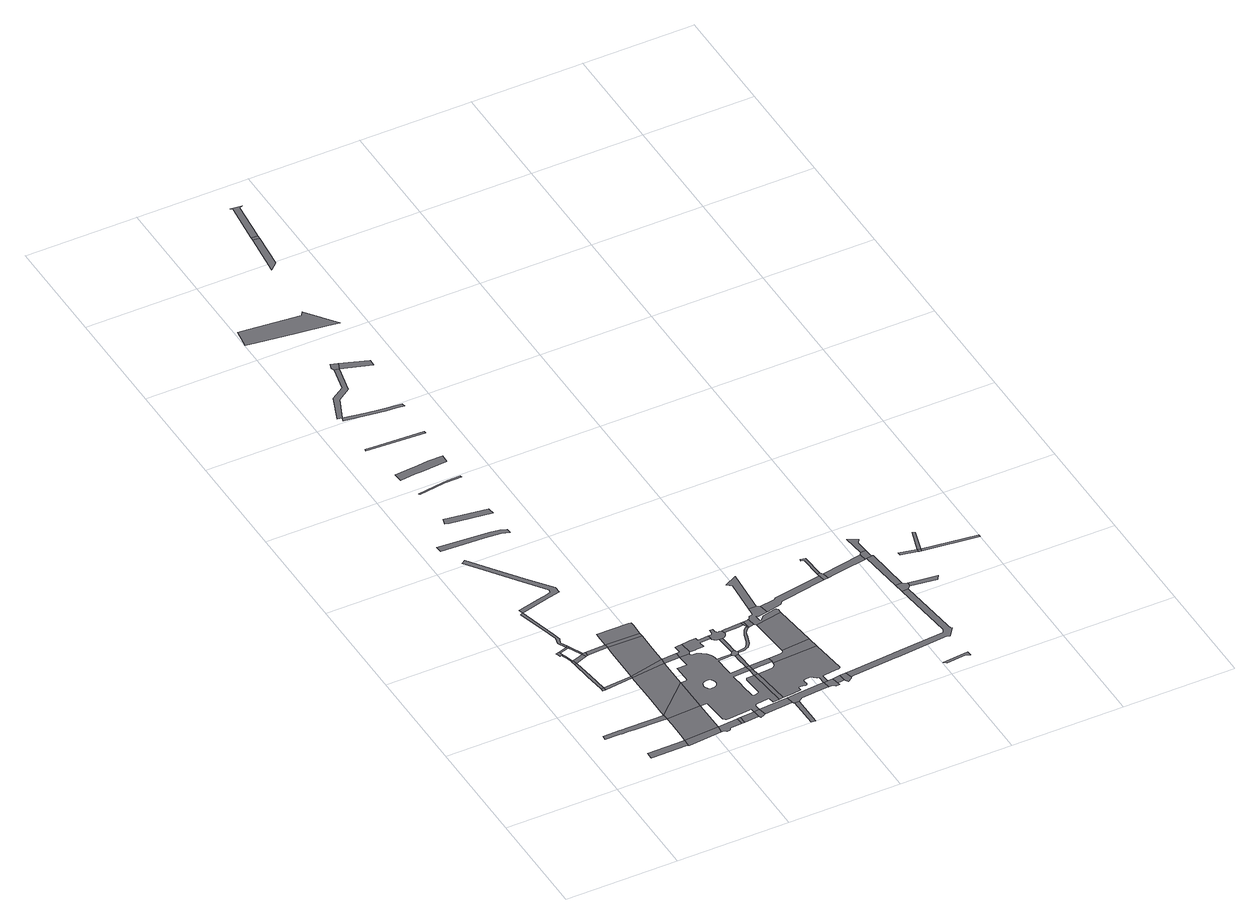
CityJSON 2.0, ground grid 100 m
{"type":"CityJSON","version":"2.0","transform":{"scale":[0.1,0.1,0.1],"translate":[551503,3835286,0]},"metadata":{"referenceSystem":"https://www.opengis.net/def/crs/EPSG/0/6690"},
"CityObjects":{
"road1":{"type":"Road","attributes":{"RoadStructureAttribute.sectionType":"1"},"geometry":[{"type":"MultiSurface","lod":"1","boundaries":[[[0,1,2,3,4,5]]]}]},
"road2":{"type":"Road","attributes":{"RoadStructureAttribute.sectionType":"1"},"geometry":[{"type":"MultiSurface","lod":"1","boundaries":[[[6,7,8,9,10,11,12,13,14,15,16,17,18,19,20]]]}]},
"road3":{"type":"Road","geometry":[{"type":"MultiSurface","lod":"1","boundaries":[[[21,22,23,24]]]}]},
"road4":{"type":"Road","attributes":{"RoadStructureAttribute.sectionType":"1"},"geometry":[{"type":"MultiSurface","lod":"1","boundaries":[[[25,26,27,28,22,21]]]}]},
"road5":{"type":"Road","geometry":[{"type":"MultiSurface","lod":"1","boundaries":[[[29,30,31,32,33,34,35]]]}]},
"road6":{"type":"Road","geometry":[{"type":"MultiSurface","lod":"1","boundaries":[[[36,37,38,34,33,39,40,41,42,43]]]}]},
"road7":{"type":"Road","geometry":[{"type":"MultiSurface","lod":"1","boundaries":[[[43,42,44,27,26]]]}]},
"road8":{"type":"Road","geometry":[{"type":"MultiSurface","lod":"1","boundaries":[[[45,46,29,35,47,48]]]}]},
"road9":{"type":"Road","attributes":{"RoadStructureAttribute.sectionType":"1"},"geometry":[{"type":"MultiSurface","lod":"1","boundaries":[[[49,50,43,26,51,52]]]}]},
"road10":{"type":"Road","attributes":{"RoadStructureAttribute.sectionType":"1"},"geometry":[{"type":"MultiSurface","lod":"1","boundaries":[[[53,54,21,24,55,56]]]}]},
"road11":{"type":"Road","geometry":[{"type":"MultiSurface","lod":"1","boundaries":[[[57,5,4,58,59]]]}]},
"road12":{"type":"Road","geometry":[{"type":"MultiSurface","lod":"1","boundaries":[[[60,45,48,61]]]}]},
"road13":{"type":"Road","geometry":[{"type":"MultiSurface","lod":"1","boundaries":[[[61,48,62,49,63]]]}]},
"road14":{"type":"Road","attributes":{"RoadStructureAttribute.sectionType":"1"},"geometry":[{"type":"MultiSurface","lod":"1","boundaries":[[[64,65,66,67,68,69,70,71,72,73,45,60]]]}]},
"road15":{"type":"Road","geometry":[{"type":"MultiSurface","lod":"1","boundaries":[[[74,63,49,52,75]]]}]},
"road16":{"type":"Road","attributes":{"function":"3","RoadStructureAttribute.sectionType":"1"},"geometry":[{"type":"MultiSurface","lod":"1","boundaries":[[[76,19,77,78,5,57]]]}]},
"road17":{"type":"Road","geometry":[{"type":"MultiSurface","lod":"1","boundaries":[[[79,20,19,76]]]}]},
"road18":{"type":"Road","attributes":{"RoadStructureAttribute.sectionType":"1"},"geometry":[{"type":"MultiSurface","lod":"1","boundaries":[[[80,74,75,81,82]]]}]},
"road19":{"type":"Road","attributes":{"function":"3","RoadStructureAttribute.sectionType":"1"},"geometry":[{"type":"MultiSurface","lod":"1","boundaries":[[[83,84,56,85,86,20,79]]]}]},
"road20":{"type":"Road","geometry":[{"type":"MultiSurface","lod":"1","boundaries":[[[87,57,59,88,89,90,91,92,93,94,95]]]}]},
"road21":{"type":"Road","geometry":[{"type":"MultiSurface","lod":"1","boundaries":[[[96,53,56,84]]]}]},
"road22":{"type":"Road","attributes":{"RoadStructureAttribute.sectionType":"1"},"geometry":[{"type":"MultiSurface","lod":"1","boundaries":[[[97,98,99,100,101,102,103,104,105,106,107,108,109,110,111,112,113,114,68]]]}]},
"road23":{"type":"Road","attributes":{"function":"3","RoadStructureAttribute.sectionType":"1"},"geometry":[{"type":"MultiSurface","lod":"1","boundaries":[[[82,115,116,117,53,96,118,119,120,121]]]}]},
"road24":{"type":"Road","geometry":[{"type":"MultiSurface","lod":"1","boundaries":[[[122,87,95,123]]]}]},
"road25":{"type":"Road","attributes":{"RoadStructureAttribute.sectionType":"1"},"geometry":[{"type":"MultiSurface","lod":"1","boundaries":[[[80,82,121,124]]]}]},
"road26":{"type":"Road","attributes":{"function":"3","RoadStructureAttribute.sectionType":"1"},"geometry":[{"type":"MultiSurface","lod":"1","boundaries":[[[125,126,127,128,129,80,124]]]}]},
"road27":{"type":"Road","attributes":{"RoadStructureAttribute.sectionType":"1"},"geometry":[{"type":"MultiSurface","lod":"1","boundaries":[[[130,122,123,131]]]}]},
"road28":{"type":"Road","attributes":{"RoadStructureAttribute.sectionType":"1"},"geometry":[{"type":"MultiSurface","lod":"1","boundaries":[[[132,133,134,135,136,137,138,139,140,141,142]]]}]},
"road29":{"type":"Road","attributes":{"RoadStructureAttribute.sectionType":"1"},"geometry":[{"type":"MultiSurface","lod":"1","boundaries":[[[143,144,96,84,145]]]}]},
"road30":{"type":"Road","geometry":[{"type":"MultiSurface","lod":"1","boundaries":[[[146,130,131,147,148,149]]]}]},
"road31":{"type":"Road","geometry":[{"type":"MultiSurface","lod":"1","boundaries":[[[150,151,152,153,154,155,156,157,158,159,160,161,162,163,164,165,166,167,168,169,170,171,172,145,173,174,175,176,79,76,177,178,179,180,181,182,183,184,185,186,187,130,146,188,189,190,191,192,193,194,195,196,197,198,199,200,201,202,203,204,205,206,207,208,209,210,211,212,213,214,215,216,217,218,219,220,221,222],[223,224,225,226,227,228,229,230,231,232,233,234,235,236,237,238,239,240,241,242,243,244,245,246,247,248,249,250,251,252,253,254,255,256,257]]]}]},
"road32":{"type":"Road","attributes":{"RoadStructureAttribute.sectionType":"1"},"geometry":[{"type":"MultiSurface","lod":"1","boundaries":[[[258,259,260,261,262,263]]]}]},
"road33":{"type":"Road","geometry":[{"type":"MultiSurface","lod":"1","boundaries":[[[264,265,266,267,268,269,270,143,145,172,271,272,273,274]]]}]},
"road34":{"type":"Road","attributes":{"RoadStructureAttribute.sectionType":"1"},"geometry":[{"type":"MultiSurface","lod":"1","boundaries":[[[275,146,149,276,277]]]}]},
"road35":{"type":"Road","geometry":[{"type":"MultiSurface","lod":"1","boundaries":[[[278,279,280,281,282,283,284,285]]]}]},
"road36":{"type":"Road","attributes":{"RoadStructureAttribute.sectionType":"1"},"geometry":[{"type":"MultiSurface","lod":"1","boundaries":[[[286,287,288,289,290,291,292,293,294]]]}]},
"road37":{"type":"Road","attributes":{"RoadStructureAttribute.sectionType":"1"},"geometry":[{"type":"MultiSurface","lod":"1","boundaries":[[[295,296,297,298,264,274,299,300,301,302,303,304,305,306]]]}]},
"road38":{"type":"Road","attributes":{"RoadStructureAttribute.sectionType":"1"},"geometry":[{"type":"MultiSurface","lod":"1","boundaries":[[[307,308,309,310]]]}]},
"road39":{"type":"Road","attributes":{"RoadStructureAttribute.sectionType":"1"},"geometry":[{"type":"MultiSurface","lod":"1","boundaries":[[[311,312,197,196,313]]]}]},
"road40":{"type":"Road","geometry":[{"type":"MultiSurface","lod":"1","boundaries":[[[314,218,197,312]]]}]},
"road41":{"type":"Road","attributes":{"RoadStructureAttribute.sectionType":"1"},"geometry":[{"type":"MultiSurface","lod":"1","boundaries":[[[315,316,317,318,319,320]]]}]},
"road42":{"type":"Road","geometry":[{"type":"MultiSurface","lod":"1","boundaries":[[[219,218,314,321]]]}]},
"road43":{"type":"Road","attributes":{"RoadStructureAttribute.sectionType":"1"},"geometry":[{"type":"MultiSurface","lod":"1","boundaries":[[[322,323,324,325,326,327,219,321]]]}]},
"road44":{"type":"Road","geometry":[{"type":"MultiSurface","lod":"1","boundaries":[[[328,329,330,331,332,333,334,335,336,153,152,337,338,339,324,323,340,341,342]]]}]},
"road45":{"type":"Road","attributes":{"RoadStructureAttribute.sectionType":"1"},"geometry":[{"type":"MultiSurface","lod":"1","boundaries":[[[343,344,345,346,333,332]]]}]},
"road46":{"type":"Road","attributes":{"RoadStructureAttribute.sectionType":"1"},"geometry":[{"type":"MultiSurface","lod":"1","boundaries":[[[347,348,349,350,351,352,353,354]]]}]},
"road47":{"type":"Road","attributes":{"RoadStructureAttribute.sectionType":"1"},"geometry":[{"type":"MultiSurface","lod":"1","boundaries":[[[355,356,321,314,357,358,359]]]}]},
"road48":{"type":"Road","geometry":[{"type":"MultiSurface","lod":"1","boundaries":[[[360,361,362,363,364,365,366,367,368,369,370,371,372,373,306,305,374,375,376,377,345,344,378,379,380,381,382,383,384]]]}]},
"road49":{"type":"Road","geometry":[{"type":"MultiSurface","lod":"1","boundaries":[[[385,386,387,388,275,277,389,307,310,390,391,392,393]]]}]},
"road50":{"type":"Road","attributes":{"RoadStructureAttribute.sectionType":"1"},"geometry":[{"type":"MultiSurface","lod":"1","boundaries":[[[394,395,396,397,398,399,400,351,401]]]}]},
"road51":{"type":"Road","attributes":{"RoadStructureAttribute.sectionType":"1"},"geometry":[{"type":"MultiSurface","lod":"1","boundaries":[[[402,403,404,405,406,407,408,409,410,411,412,413,414,415,416,342,341,417,418,419,420,421,422,423,424,425,426,427,428,429,430,431]]]}]},
"road52":{"type":"Road","attributes":{"RoadStructureAttribute.sectionType":"1"},"geometry":[{"type":"MultiSurface","lod":"1","boundaries":[[[432,433,434,435,436,437,438,439,440,441,442,443,444,445,446,447,448,449,311,313,450,451,452,453,454,455,456,457,458,459,460,461,462,463,464,465,466,467,468,469,470,471,385,472]]]}]},
"road53":{"type":"Road","attributes":{"RoadStructureAttribute.sectionType":"1"},"geometry":[{"type":"MultiSurface","lod":"1","boundaries":[[[473,474,475,476,384,383,477,478,479,480,481]]]}]},
"road54":{"type":"Road","geometry":[{"type":"MultiSurface","lod":"1","boundaries":[[[482,483,347,354,484]]]}]},
"road55":{"type":"Road","geometry":[{"type":"MultiSurface","lod":"1","boundaries":[[[485,486,472,385,393,487,488,489,490]]]}]},
"road56":{"type":"Road","attributes":{"RoadStructureAttribute.sectionType":"1"},"geometry":[{"type":"MultiSurface","lod":"1","boundaries":[[[491,473,481,492,493,494,495,496,402,431]]]}]},
"road57":{"type":"Road","attributes":{"RoadStructureAttribute.sectionType":"1"},"geometry":[{"type":"MultiSurface","lod":"1","boundaries":[[[497,498,499,500,501,502,503,504,505]]]}]},
"road58":{"type":"Road","geometry":[{"type":"MultiSurface","lod":"1","boundaries":[[[506,507,491,431,508]]]}]},
"road59":{"type":"Road","geometry":[{"type":"MultiSurface","lod":"1","boundaries":[[[509,510,511,512,513,514,515,355,359,441,440]]]}]},
"road60":{"type":"Road","attributes":{"RoadStructureAttribute.sectionType":"1"},"geometry":[{"type":"MultiSurface","lod":"1","boundaries":[[[516,485,490,517,518]]]}]},
"road61":{"type":"Road","attributes":{"RoadStructureAttribute.sectionType":"1"},"geometry":[{"type":"MultiSurface","lod":"1","boundaries":[[[519,520,484,354]]]}]},
"road62":{"type":"Road","geometry":[{"type":"MultiSurface","lod":"1","boundaries":[[[521,516,518,522,523,524]]]}]},
"road63":{"type":"Road","attributes":{"RoadStructureAttribute.sectionType":"1"},"geometry":[{"type":"MultiSurface","lod":"1","boundaries":[[[525,526,527,510,509]]]}]},
"road64":{"type":"Road","geometry":[{"type":"MultiSurface","lod":"1","boundaries":[[[528,529,530,531,532,533,534,506,508,535,536,526,525,537,538,539,540,541,542,543,544,545,546,547,548,549,550]]]}]},
"road65":{"type":"Road","attributes":{"RoadStructureAttribute.sectionType":"1"},"geometry":[{"type":"MultiSurface","lod":"1","boundaries":[[[551,552,553,528,550]]]}]},
"road66":{"type":"Road","attributes":{"RoadStructureAttribute.sectionType":"1"},"geometry":[{"type":"MultiSurface","lod":"1","boundaries":[[[554,555,556,557,558,549,548,559,560,561,562,563]]]}]},
"road67":{"type":"Road","geometry":[{"type":"MultiSurface","lod":"1","boundaries":[[[564,565,566,567]]]}]},
"road68":{"type":"Road","geometry":[{"type":"MultiSurface","lod":"1","boundaries":[[[568,564,567,569]]]}]},
"road69":{"type":"Road","attributes":{"RoadStructureAttribute.sectionType":"1"},"geometry":[{"type":"MultiSurface","lod":"1","boundaries":[[[570,571,572,573,574,575,576,577,578,579,580,581,582,583,584,585,521,524]]]}]},
"road70":{"type":"Road","geometry":[{"type":"MultiSurface","lod":"1","boundaries":[[[586,587,588,589,590,568,569]]]}]},
"road71":{"type":"Road","geometry":[{"type":"MultiSurface","lod":"1","boundaries":[[[591,592,554,563,593,594]]]}]},
"road72":{"type":"Road","attributes":{"RoadStructureAttribute.sectionType":"1"},"geometry":[{"type":"MultiSurface","lod":"1","boundaries":[[[595,596,597,598,592,591]]]}]},
"road73":{"type":"Road","geometry":[{"type":"MultiSurface","lod":"1","boundaries":[[[599,600,601,602,603]]]}]},
"road74":{"type":"Road","attributes":{"RoadStructureAttribute.sectionType":"1"},"geometry":[{"type":"MultiSurface","lod":"1","boundaries":[[[604,594,593,605,606,607]]]}]},
"road75":{"type":"Road","geometry":[{"type":"MultiSurface","lod":"1","boundaries":[[[608,609,610,580,579,611,612]]]}]},
"road76":{"type":"Road","attributes":{"RoadStructureAttribute.sectionType":"1"},"geometry":[{"type":"MultiSurface","lod":"1","boundaries":[[[613,614,610,609]]]}]},
"road77":{"type":"Road","geometry":[{"type":"MultiSurface","lod":"1","boundaries":[[[615,616,617,604,607,614,613]]]}]},
"road78":{"type":"Road","attributes":{"RoadStructureAttribute.sectionType":"1"},"geometry":[{"type":"MultiSurface","lod":"1","boundaries":[[[618,619,620,617,616]]]}]},
"road79":{"type":"Road","attributes":{"RoadStructureAttribute.sectionType":"1"},"geometry":[{"type":"MultiSurface","lod":"1","boundaries":[[[621,622,623,612,611]]]}]},
"road80":{"type":"Road","geometry":[{"type":"MultiSurface","lod":"1","boundaries":[[[624,625,626,627]]]}]},
"road81":{"type":"Road","geometry":[{"type":"MultiSurface","lod":"1","boundaries":[[[627,626,628,629,630]]]}]},
"road82":{"type":"Road","attributes":{"RoadStructureAttribute.sectionType":"1"},"geometry":[{"type":"MultiSurface","lod":"1","boundaries":[[[631,632,627,630]]]}]},
"road83":{"type":"Road","attributes":{"RoadStructureAttribute.sectionType":"1"},"geometry":[{"type":"MultiSurface","lod":"1","boundaries":[[[633,634,630,629]]]}]}
},
"vertices":[
[420,276,0],[420,211,0],[425,211,0],[744,212,0],[753,212,0],[757,278,0],
[666,627,0],[571,629,0],[471,629,0],[429,629,0],[380,629,0],[361,628,0],[211,628,0],[209,586,0],[338,584,0],[360,584,0],[418,583,0],[467,582,0],[701,579,0],[759,578,0],[756,626,0],
[499,1151,0],[474,1150,0],[476,1122,0],[501,1124,0],
[477,1335,0],[455,1518,0],[435,1510,0],[454,1330,0],
[396,1705,0],[367,1695,0],[373,1677,0],[381,1654,0],[398,1660,0],[408,1663,0],[398,1692,0],
[438,1570,0],[422,1619,0],[414,1645,0],[403,1646,0],[414,1616,0],[433,1559,0],[435,1555,0],[442,1558,0],
[431,1554,0],
[475,1733,0],[441,1721,0],[446,1705,0],[485,1715,0],
[544,1596,0],[500,1580,0],[521,1543,0],[559,1557,0],
[758,1173,0],[563,1156,0],[556,1130,0],[756,1151,0],
[1067,300,0],[760,203,0],[1056,233,0],
[490,1740,0],[499,1722,0],
[540,1604,0],[556,1604,0],
[460,1803,0],[479,1850,0],[462,1917,0],[385,2226,0],[375,2267,0],[348,2251,0],[374,2155,0],[434,1938,0],[454,1865,0],[439,1807,0],
[575,1604,0],[577,1564,0],
[1066,594,0],[759,497,0],[759,316,0],
[1064,916,0],
[761,1611,0],[621,1566,0],[762,1573,0],
[1064,968,0],[1063,1191,0],[756,848,0],[756,816,0],
[1244,315,0],[1085,235,0],[1105,216,0],[1128,217,0],[1128,218,0],[1133,223,0],[1141,233,0],[1147,239,0],[1250,248,0],
[1068,1243,0],
[392,2271,0],[622,2329,0],[658,2338,0],[749,2360,0],[746,2420,0],[582,2641,0],[437,2835,0],[369,2927,0],[276,3055,0],[242,3030,0],[388,2832,0],[530,2640,0],[693,2417,0],[686,2387,0],[626,2372,0],[596,2365,0],[399,2315,0],[365,2307,0],
[761,1501,0],[760,1333,0],[759,1241,0],[1068,1260,0],[1068,1357,0],[1069,1469,0],[1069,1572,0],
[1274,318,0],[1280,250,0],
[1069,1609,0],
[1070,1724,0],[1070,1754,0],[1048,1754,0],[762,1754,0],[761,1696,0],
[1405,329,0],[1407,260,0],
[308,3235,0],[548,3221,0],[688,3212,0],[756,3188,0],[753,3233,0],[703,3250,0],[628,3264,0],[519,3272,0],[297,3289,0],[160,3299,0],[163,3244,0],
[1202,1251,0],[1124,1247,0],[1206,1196,0],
[1455,334,0],[1420,241,0],[1457,255,0],[1469,266,0],
[1452,1014,0],[1513,1018,0],[1577,1022,0],[1578,1041,0],[1509,1037,0],[1451,1034,0],[1447,1064,0],[1443,1083,0],[1440,1088,0],[1436,1098,0],[1421,1119,0],[1412,1131,0],[1395,1146,0],[1377,1160,0],[1376,1161,0],[1361,1171,0],[1347,1176,0],[1332,1177,0],[1309,1178,0],[1301,1179,0],[1296,1184,0],[1293,1192,0],[1293,1200,0],[1215,1087,0],[1123,1086,0],[1127,919,0],[1119,918,0],[1128,596,0],[1145,378,0],[1147,371,0],[1151,365,0],[1155,360,0],[1162,354,0],[1171,350,0],[1181,348,0],[1194,347,0],[1385,367,0],[1402,369,0],[1451,388,0],[1453,395,0],[1456,400,0],[1462,405,0],[1469,407,0],[1572,415,0],[1588,416,0],[1595,365,0],[1653,370,0],[1620,723,0],[1554,720,0],[1548,717,0],[1543,711,0],[1541,707,0],[1540,699,0],[1542,667,0],[1546,608,0],[1551,532,0],[1550,524,0],[1547,519,0],[1543,515,0],[1537,512,0],[1501,508,0],[1495,510,0],[1489,514,0],[1485,519,0],[1475,655,0],[1474,666,0],[1465,785,0],[1518,788,0],[1615,793,0],[1609,844,0],[1522,838,0],[1463,834,0],[1460,893,0],[1285,837,0],[1292,832,0],[1299,824,0],[1304,817,0],[1305,815,0],[1308,805,0],[1309,794,0],[1308,784,0],[1305,774,0],[1302,768,0],[1300,764,0],[1293,756,0],[1284,750,0],[1274,745,0],[1264,743,0],[1253,743,0],[1243,745,0],[1233,749,0],[1224,755,0],[1217,763,0],[1211,773,0],[1208,783,0],[1207,793,0],[1207,799,0],[1208,804,0],[1211,814,0],[1216,824,0],[1220,828,0],[1223,832,0],[1232,838,0],[1242,843,0],[1252,845,0],[1263,845,0],[1273,843,0],[1283,839,0],
[379,3517,0],[388,3514,0],[751,3460,0],[745,3520,0],[367,3576,0],[351,3525,0],
[1293,1329,0],[1263,1326,0],[1234,1322,0],[1236,1278,0],[1237,1259,0],[1234,1254,0],[1227,1252,0],[1295,1206,0],[1295,1208,0],[1299,1213,0],[1306,1217,0],
[1718,357,0],[1471,266,0],[1724,286,0],
[579,3965,0],[603,3969,0],[743,3970,0],[738,3987,0],[628,3984,0],[575,3977,0],[346,3946,0],[351,3934,0],
[439,4174,0],[493,4178,0],[731,4192,0],[737,4270,0],[605,4271,0],[508,4258,0],[462,4254,0],[292,4239,0],[299,4161,0],
[1430,1314,0],[1428,1345,0],[1376,1339,0],[1356,1337,0],[1361,1220,0],[1377,1221,0],[1403,1223,0],[1435,1225,0],[1434,1231,0],[1431,1280,0],[1531,1286,0],[1529,1320,0],
[1738,272,0],[1743,2,0],[1779,1,0],[1781,272,0],
[1653,725,0],[1649,725,0],[1689,374,0],
[1644,795,0],
[318,4607,0],[749,4582,0],[749,4605,0],[310,4626,0],[232,4630,0],[229,4612,0],
[1640,844,0],
[1633,959,0],[1630,1011,0],[1599,1007,0],[1600,1001,0],[1603,950,0],[1608,866,0],
[1637,1048,0],[1633,1052,0],[1629,1058,0],[1627,1064,0],[1626,1068,0],[1597,1061,0],[1596,1054,0],[1593,1048,0],[1588,1044,0],[1584,1021,0],[1591,1017,0],[1595,1013,0],[1635,1022,0],[1645,1027,0],[1644,1046,0],
[1619,1178,0],[1615,1242,0],[1585,1241,0],[1590,1175,0],
[482,5607,0],[434,5382,0],[312,5303,0],[217,5067,0],[257,5055,0],[345,5263,0],[464,5342,0],[524,5600,0],
[1820,854,0],[1761,851,0],[1693,798,0],[1744,801,0],[1824,805,0],
[1630,1329,0],[1617,1328,0],[1610,1330,0],[1606,1334,0],[1603,1338,0],[1601,1343,0],[1599,1377,0],[1569,1375,0],[1570,1344,0],[1570,1342,0],[1569,1337,0],[1566,1331,0],[1561,1325,0],[1555,1322,0],[1535,1272,0],[1545,1257,0],[1556,1249,0],[1569,1244,0],[1631,1248,0],[1646,1259,0],[1654,1270,0],[1658,1280,0],[1660,1284,0],[1661,1297,0],[1652,1330,0],
[2063,388,0],[2005,383,0],[1792,363,0],[1781,362,0],[1732,278,0],[1817,302,0],[1851,304,0],[2050,320,0],[2068,321,0],
[480,4985,0],[606,4971,0],[693,4962,0],[763,4955,0],[758,4987,0],[578,5006,0],[455,5022,0],[248,5020,0],
[1844,1276,0],[1833,1270,0],[1817,1255,0],[1808,1244,0],[1798,1225,0],[1796,1223,0],[1786,1199,0],[1760,1121,0],[1757,1114,0],[1744,1087,0],[1728,1068,0],[1720,1061,0],[1712,1057,0],[1704,1054,0],[1671,1048,0],[1684,1030,0],[1703,1034,0],[1723,1041,0],[1739,1051,0],[1755,1067,0],[1768,1085,0],[1771,1092,0],[1780,1116,0],[1789,1142,0],[1802,1182,0],[1805,1192,0],[1815,1219,0],[1825,1234,0],[1841,1249,0],[1860,1263,0],
[2091,461,0],[2109,463,0],[2217,474,0],[2245,477,0],[2251,480,0],[2255,483,0],[2258,488,0],[2259,493,0],[2225,806,0],[1824,785,0],[1823,776,0],[1822,769,0],[1818,759,0],[1814,753,0],[1807,745,0],[1798,739,0],[1790,735,0],[1756,733,0],[1774,381,0],[1857,389,0],[1855,418,0],[1857,424,0],[1860,428,0],[1864,431,0],[1869,432,0],[1876,431,0],[1909,423,0],[1920,423,0],[1927,426,0],[1931,431,0],[1934,438,0],[1932,472,0],[1933,480,0],[1934,482,0],[1936,486,0],[1940,490,0],[1946,492,0],[1997,495,0],[2040,458,0],[2057,457,0],[2099,389,0],
[1833,1343,0],[1786,1340,0],[1696,1334,0],[1693,1333,0],[1666,1297,0],[1697,1299,0],[1700,1299,0],[1789,1305,0],[1836,1308,0],
[487,5685,0],[469,5634,0],[547,5663,0],
[2145,393,0],[2106,389,0],[2102,324,0],[2124,300,0],[2157,303,0],[2155,328,0],
[1854,1345,0],[1840,1306,0],[1845,1302,0],[1848,1296,0],[1850,1288,0],[1848,1282,0],
[99,6193,0],[431,6146,0],[704,6109,0],[799,6093,0],[599,6358,0],[577,6320,0],[123,6366,0],[32,6375,0],[8,6206,0],
[1902,1350,0],[1893,1347,0],[1910,1277,0],
[2214,914,0],[1958,886,0],[1957,875,0],[1952,867,0],[1940,861,0],[1933,860,0],[1901,858,0],
[2212,400,0],[2178,331,0],[2218,334,0],
[788,5513,0],[790,5575,0],
[2268,405,0],[2240,304,0],[2274,329,0],[2284,346,0],
[2172,1306,0],[1932,1263,0],[1958,901,0],
[1970,1465,0],[1966,1398,0],[1955,1385,0],[1930,1382,0],[1922,1366,0],[1916,1359,0],[1909,1352,0],[1921,1275,0],[1928,1269,0],[2168,1348,0],[2164,1355,0],[2159,1359,0],[2154,1361,0],[2147,1361,0],[2028,1331,0],[1994,1298,0],[1977,1297,0],[1971,1356,0],[1985,1358,0],[1991,1346,0],[2080,1364,0],[2063,1446,0],[2035,1461,0],
[2063,1869,0],[1952,1809,0],[1992,1775,0],
[2649,1557,0],[2530,1537,0],[2512,1534,0],[2215,1485,0],[2202,1468,0],[2216,1393,0],[2243,1423,0],[2523,1473,0],[2540,1476,0],[2660,1497,0],
[675,7321,0],[631,6926,0],[701,6986,0],[733,7315,0],
[677,7353,0],[736,7348,0],
[2309,348,0],[2722,386,0],[2729,386,0],[3190,428,0],[3208,419,0],[3210,418,0],[3274,496,0],[3262,503,0],[3257,540,0],[3193,1085,0],[3138,1079,0],[3202,513,0],[3182,483,0],[2719,444,0],[2711,443,0],[2363,414,0],
[737,7359,0],[773,7717,0],[801,7732,0],[701,7741,0],[718,7724,0],
[2669,1587,0],[2648,1586,0],[2702,1505,0],[2691,1565,0],
[2659,1800,0],[2614,1809,0],[2610,1787,0],[2639,1782,0],
[3035,136,0],[3208,153,0],[3243,131,0],[3240,178,0],[3010,156,0],
[3058,1631,0],[2777,1518,0],[2859,1532,0],[3069,1566,0],
[3210,1150,0],[3185,1175,0],[3128,1169,0],[3221,1110,0],[3225,1149,0],
[3146,1577,0],[3084,1569,0],
[3128,1592,0],[3123,1660,0],[3075,1656,0],
[3114,1769,0],[3139,1804,0],[3056,1848,0],
[3456,1078,0],[3483,1120,0],[3363,1134,0],
[3334,1509,0],[3339,1484,0],[3481,1451,0],[3487,1478,0],
[3492,1448,0],[3511,1445,0],[3515,1471,0],
[3575,1671,0],[3550,1681,0],
[4003,1383,0],[3998,1405,0]
]}
